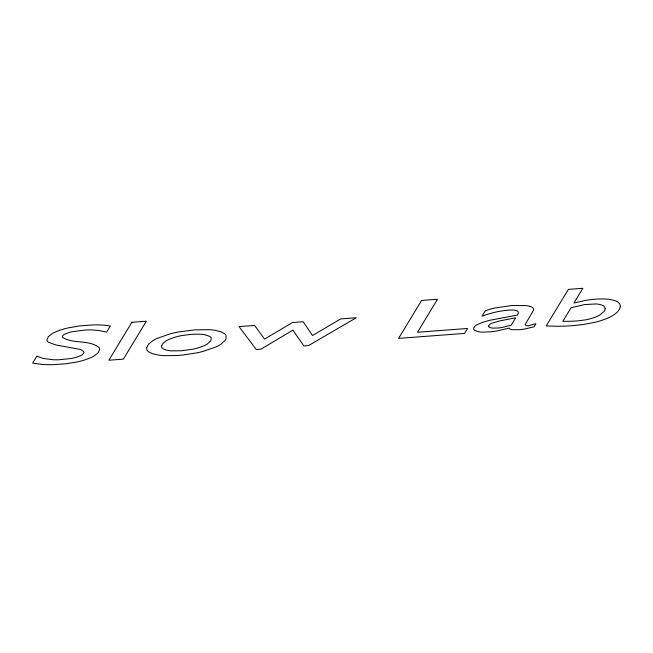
<?xml version="1.0" encoding="UTF-8"?>
<svg xmlns="http://www.w3.org/2000/svg" width="653" height="653" viewBox="0 0 653 653"><rect width="100%" height="100%" fill="white"/><g stroke="black" fill="none" stroke-linecap="round" stroke-linejoin="round"><path stroke-width="0.98" d="M41.931 364.407L32.65 363.092L36.829 356.195L43.498 358.497L53.424 359.746A33.295 10.179 -8.8 0 0 59.162 359.746L71.177 358.497A17.647 5.395 -8.8 0 0 77.307 356.938L80.335 355.771A12.823 3.918 -8.8 0 0 82.474 354.53L83.927 352.8L83.845 351.592L80.548 349.469L55.962 344.972L48.363 342.221A25.973 7.942 -8.8 0 1 46.902 339.895L48.33 336.703L52.264 333.577A26.675 8.154 -8.8 0 1 56.15 331.642L59.725 330.279A31.344 9.583 -8.8 0 1 62.41 329.414A30.928 9.452 -8.8 0 1 68.165 327.896L79.364 325.961L93.126 324.916A45.473 13.901 -8.8 0 1 103.696 325.161L110.333 326.002L106.594 332.165L98.783 330.459L91.371 329.92A33.099 10.122 -8.8 0 0 84.841 330.059L71.806 331.797A17.558 5.363 -8.8 0 0 69.577 332.369L64.965 334.058A10.456 3.2 -8.8 0 0 63.521 334.956L62.655 335.895A13.542 4.138 -8.8 0 0 62.574 337.479C73.307 344.155 88.514 339.47 98.848 347.323A30.871 9.436 -8.8 0 1 99.68 349.322L98.17 352.718L94.244 355.901A27.475 8.399 -8.8 0 1 90.392 357.852L84.196 360.113A30.332 9.273 -8.8 0 1 77.021 361.982L65.79 363.794L52.632 364.676A49.236 15.052 -8.8 0 1 41.931 364.407M529.436 306.216A20.823 6.367 -8.8 0 1 532.53 307.734A19.761 6.04 -8.8 0 1 533.664 309.93L525.126 324.647C526.359 327.708 533.134 323.806 535.901 323.782L534.072 326.794L525.673 328.794A17.868 5.461 -8.8 0 1 518.776 329.741L511.756 329.667L509.96 329.063L509.316 328.067L497.357 330.851A30.25 9.248 -8.8 0 1 489.489 331.887L482.183 332.132A17.125 5.232 -8.8 0 1 478.143 331.659L474.829 330.475A16.864 5.159 -8.8 0 1 473.727 329.316L473.727 327.912L474.731 326.402A17.672 5.404 -8.8 0 1 477.123 324.663L482.338 322.402L489.603 320.313L517.323 315.105C521.853 309.171 510.875 309.8 507.659 310.265C498.884 310.934 490.297 313.179 482.053 316.183L485.326 310.779L488.036 309.816A27.002 8.252 -8.8 0 1 493.946 308.159L511.65 305.555L526.065 305.604A23.835 7.289 -8.8 0 1 529.379 306.241M605.209 308.387L604.898 310.02A40.176 12.285 -8.8 0 1 604.139 311.375L599.593 315.162A23.492 7.183 -8.8 0 1 596.499 316.664A23.818 7.281 -8.8 0 1 593.765 317.717L589.814 318.925A19.672 6.016 -8.8 0 1 585.602 319.864L577.579 320.901A54.338 16.611 -8.8 0 1 562.845 321.284L571.048 307.759L584.827 304.535L596.067 303.971A18.039 5.51 -8.8 0 1 599.266 304.355L601.862 305.065A23.279 7.118 -8.8 0 1 604.147 306.363L605.209 308.387M161.536 346.155L161.879 347.6A22.12 6.767 -8.8 0 0 163.65 349.094L166.882 350.212A23.133 7.069 -8.8 0 0 171.225 350.857L181.64 350.751L192.855 349.216A22.847 6.987 -8.8 0 0 197.337 348.122L203.352 346.066A22.488 6.873 -8.8 0 0 207.181 344.139L210.862 340.752L211.254 337.976A22.643 6.922 -8.8 0 0 209.695 336.401L205.05 334.809A23.998 7.338 -8.8 0 0 200.422 334.246L193.557 334.238A32.887 10.056 -8.8 0 0 189.656 334.507L181.11 335.699A22.284 6.816 -8.8 0 0 175.551 337.038L169.6 339.119A23.124 7.069 -8.8 0 0 165.805 341.062L162.785 343.584L161.536 346.155M488.681 326.076L488.746 326.557A9.648 2.947 -8.8 0 0 489.791 327.455L490.036 327.561A10.375 3.175 -8.8 0 0 490.925 327.83A9.836 3.004 -8.8 0 0 493.203 328.141L498.108 327.994A16.758 5.126 -8.8 0 0 502.451 327.422L511.217 325.178L515.715 317.766L499.839 320.901L492.264 323.064A9.934 3.036 -8.8 0 0 490.019 324.247L489.073 325.161A13.672 4.179 -8.8 0 0 488.762 325.725L488.681 326.076M620.35 306.347C619.493 311.661 614.293 314.819 609.902 317.097A34.462 10.538 -8.8 0 1 605.878 318.876L601.233 320.525A34.935 10.677 -8.8 0 1 594.418 322.427L583.031 324.557L572.477 325.684A82.645 25.263 -8.8 0 1 556.968 326.288L546.21 325.929L568.371 289.385L582.851 288.291L573.914 303.041L584.68 300.551A32.846 10.04 -8.8 0 1 594.042 299.303A35.744 10.921 -8.8 0 1 598.744 298.992L604.792 298.96A27.891 8.53 -8.8 0 1 609.943 299.425L615.093 300.707A36.16 11.052 -8.8 0 1 618.652 302.69L619.852 304.127L620.35 306.347M146.664 347.576L146.917 349.877A34.813 10.644 -8.8 0 0 148.688 351.853L151.978 353.493L157.944 354.995A37.417 11.436 -8.8 0 0 163.797 355.64L176.334 355.542A53.766 16.439 -8.8 0 0 182.562 355.036L196.365 352.971A38.347 11.721 -8.8 0 0 203.63 351.249L216.151 346.849A33.98 10.391 -8.8 0 0 220.632 344.425L224.983 340.556A46.787 14.301 -8.8 0 0 226.085 338.54L226.044 335.536A35.678 10.905 -8.8 0 0 224.306 333.52L221.032 331.838L215.074 330.312A37.278 11.395 -8.8 0 0 209.18 329.659L194.447 329.887L178.449 331.969A37.988 11.615 -8.8 0 0 169.331 334.083L156.802 338.564A35.058 10.717 -8.8 0 0 152.304 341.021L148.46 344.278L146.664 347.576M131.857 322.304L108.863 360.227L123.344 359.142L146.337 321.211L131.857 322.304M421.593 300.453L398.599 338.385L464.544 333.414L467.54 328.467L417.504 332.246L437.502 299.254L421.593 300.453M292.854 330.165L260.931 349.175L256.229 349.535L239.039 326.582L254.588 325.406L264.579 339.111L292.462 322.549L303.196 321.741L312.469 335.495L340.776 318.909L356.301 317.733L308.567 345.584L303.947 345.935L292.854 330.165"/></g></svg>
